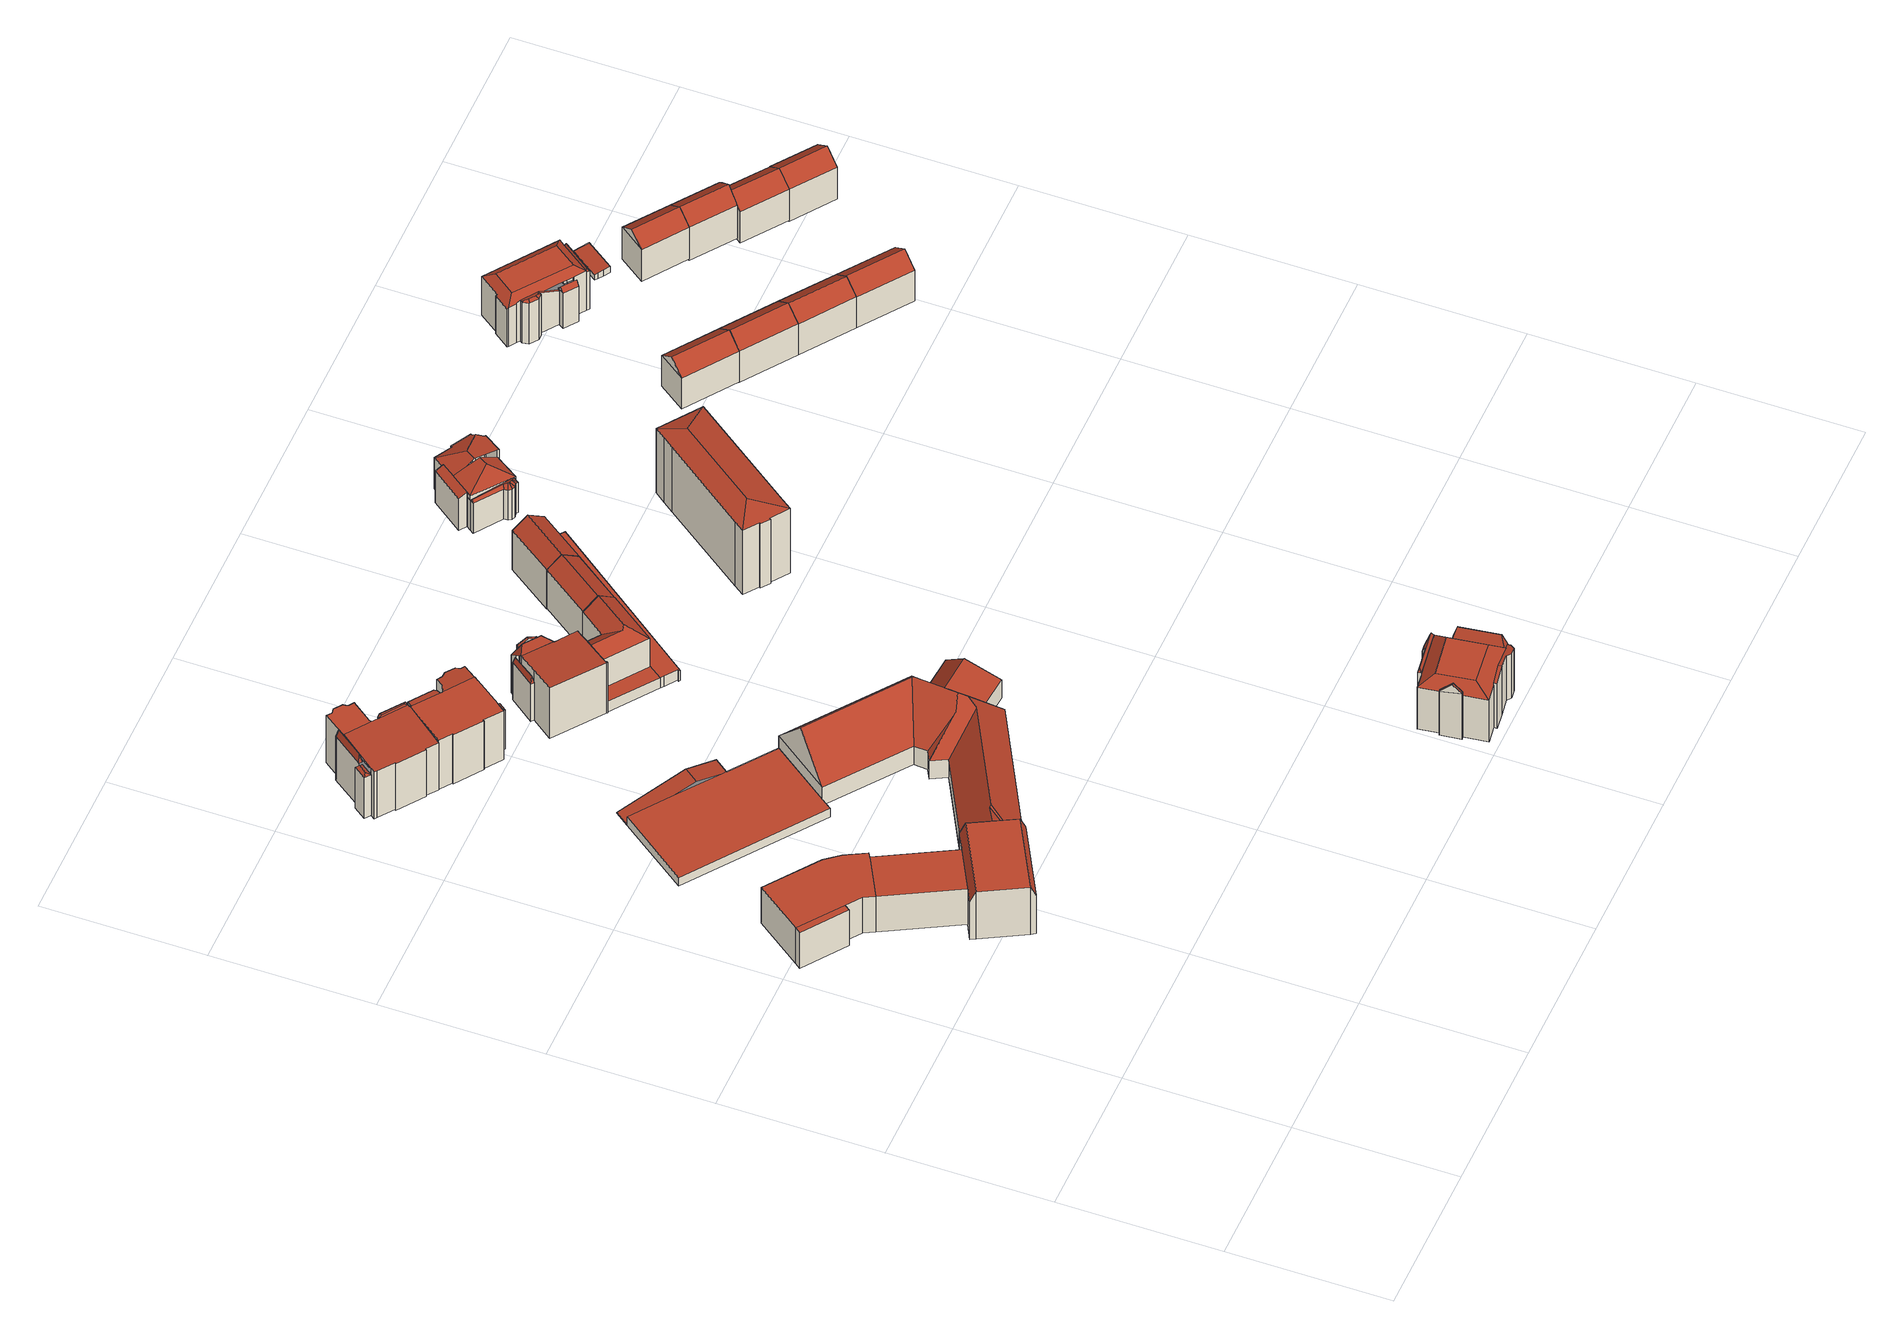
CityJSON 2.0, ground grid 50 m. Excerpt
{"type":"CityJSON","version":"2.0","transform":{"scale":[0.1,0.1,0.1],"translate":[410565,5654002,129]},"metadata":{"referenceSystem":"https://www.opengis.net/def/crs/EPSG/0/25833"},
"CityObjects":{
"building1":{"type":"Building","attributes":{"Gemeindeschluessel":14612000,"Geometrietyp2DReferenz":"3000","function":"31001_9998","roofType":"9999"},"children":["building1-1","building1-2","building1-3","building1-4"]},
"building1-1":{"type":"BuildingPart","attributes":{"Dachtyp_tdc":"tdcPolyFlatRoof","Dachneigung":0,"QualitaetDacherkennung":53,"Geometrietyp2DReferenz":"3000","measuredHeight":14.25,"roofType":"1000"},"parents":["building1"],"geometry":[{"type":"MultiSurface","lod":"2","boundaries":[[[0,1,2,3]],[[0,4,5,1]],[[4,6,7,5]],[[6,4,0,3]],[[2,1,5,7]]],"semantics":{"surfaces":[{"type":"WallSurface"},{"type":"RoofSurface"},{"type":"GroundSurface"}],"values":[0,0,0,1,2]}}]},
"building1-2":{"type":"BuildingPart","attributes":{"Dachtyp_tdc":"tdcCutGableRoof","Dachneigung":0.053,"QualitaetDacherkennung":59,"Geometrietyp2DReferenz":"3000","measuredHeight":18.75,"roofType":"9999"},"parents":["building1"],"geometry":[{"type":"MultiSurface","lod":"2","boundaries":[[[8,9,10,11]],[[9,12,13,10]],[[12,14,15,13]],[[14,16,17,15]],[[16,18,19,17]],[[18,20,21,19]],[[22,23,24,25,26]],[[23,27,28,24]],[[27,29,30,28]],[[29,31,32,30]],[[31,8,11,32]],[[12,9,8,31]],[[29,27,23,22,20,18,16,14]],[[31,29,14,12]],[[11,10,13,15,17,19,25,24,28,30,32]]],"semantics":{"surfaces":[{"type":"WallSurface"},{"type":"RoofSurface"},{"type":"GroundSurface"}],"values":[0,0,0,0,0,0,0,0,0,0,0,1,1,1,2]}}]},
"building1-3":{"type":"BuildingPart","attributes":{"Dachtyp_tdc":"tdcPolyFlatRoof","Dachneigung":0,"QualitaetDacherkennung":80,"Geometrietyp2DReferenz":"3000","measuredHeight":14.24,"roofType":"1000"},"parents":["building1"],"geometry":[{"type":"MultiSurface","lod":"2","boundaries":[[[33,34,35,36]],[[34,3,2,35]],[[6,37,38,7]],[[37,39,40,38]],[[39,41,42,40]],[[41,43,44,42]],[[43,45,46,44]],[[45,43,41,39,37,6,3,34,33]],[[36,35,2,7,38,40,42,44,46]]],"semantics":{"surfaces":[{"type":"WallSurface"},{"type":"RoofSurface"},{"type":"GroundSurface"}],"values":[0,0,0,0,0,0,0,1,2]}}]},
"building1-4":{"type":"BuildingPart","attributes":{"Dachtyp_tdc":"tdcPolyFlatRoof","Dachneigung":0,"QualitaetDacherkennung":78,"Geometrietyp2DReferenz":"3000","measuredHeight":14.26,"roofType":"1000"},"parents":["building1"],"geometry":[{"type":"MultiSurface","lod":"2","boundaries":[[[33,21,26,47,45]],[[46,24,25,19,36]],[[47,24,46,45]],[[47,26,25,24]],[[21,33,36,19]]],"semantics":{"surfaces":[{"type":"RoofSurface"},{"type":"GroundSurface"},{"type":"WallSurface"}],"values":[0,1,2,2,2]}}]},
"building2":{"type":"Building","attributes":{"Gemeindeschluessel":14612000,"Geometrietyp2DReferenz":"3000","function":"31001_9998","roofType":"9999"},"children":["building2-1","building2-2"]},
"building2-1":{"type":"BuildingPart","attributes":{"Dachtyp_tdc":"tdcPolyFlatRoof","Dachneigung":0,"QualitaetDacherkennung":10,"Geometrietyp2DReferenz":"3000","measuredHeight":3.31,"roofType":"1000"},"parents":["building2"],"geometry":[{"type":"MultiSurface","lod":"2","boundaries":[[[48,49,50,51]],[[49,52,53,54,50]],[[55,56,57,58,59]],[[56,60,61,57]],[[60,48,51,61]],[[60,56,55,62,63,52,49,48]],[[51,50,54,58,57,61]]],"semantics":{"surfaces":[{"type":"WallSurface"},{"type":"RoofSurface"},{"type":"GroundSurface"}],"values":[0,0,0,0,0,1,2]}}]},
"building2-2":{"type":"BuildingPart","attributes":{"Dachtyp_tdc":"tdcGableRoof","Dachneigung":12.09,"QualitaetDacherkennung":15,"Geometrietyp2DReferenz":"3000","measuredHeight":4.94,"roofType":"3100"},"parents":["building2"],"geometry":[{"type":"MultiSurface","lod":"2","boundaries":[[[53,64,65,54]],[[64,66,67,65]],[[66,59,58,67]],[[66,64,68]],[[64,53,63,69,68]],[[59,66,68,69,62]],[[54,65,67,58]]],"semantics":{"surfaces":[{"type":"WallSurface"},{"type":"RoofSurface"},{"type":"GroundSurface"}],"values":[0,0,0,0,1,1,2]}}]},
"building3":{"type":"Building","attributes":{"Gemeindeschluessel":14612000,"Geometrietyp2DReferenz":"3000","function":"31001_9998","roofType":"9999"},"children":["building3-1","building3-2","building3-3","building3-4","building3-5"]},
"building3-1":{"type":"BuildingPart","attributes":{"Dachtyp_tdc":"tdcFreeFormRoof","Dachneigung":10.4,"QualitaetDacherkennung":34,"Geometrietyp2DReferenz":"3000","measuredHeight":20.07,"roofType":"5000"},"parents":["building3"],"geometry":[{"type":"MultiSurface","lod":"2","boundaries":[[[70,71,72,73]],[[71,74,75,72]],[[74,76,77,75]],[[76,78,79,77]],[[80,78,76]],[[81,80,76,74]],[[82,81,74,71]],[[82,71,70]],[[80,81,82,70,78]],[[73,72,75,77,79]]],"semantics":{"surfaces":[{"type":"WallSurface"},{"type":"RoofSurface"},{"type":"GroundSurface"}],"values":[0,0,0,0,1,1,1,1,1,2]}}]},
"building3-2":{"type":"BuildingPart","attributes":{"Dachtyp_tdc":"tdcPolyFlatRoof","Dachneigung":4.91,"QualitaetDacherkennung":48,"Geometrietyp2DReferenz":"3000","measuredHeight":20.07,"roofType":"2100"},"parents":["building3"],"geometry":[{"type":"MultiSurface","lod":"2","boundaries":[[[83,84,85,79,78]],[[84,86,87,85]],[[86,88,89,87]],[[88,90,91,89]],[[90,92,93,91]],[[92,94,95,93]],[[94,96,97,95]],[[96,98,99,97]],[[98,100,101,99]],[[100,102,103,101]],[[102,104,103]],[[102,100,98,96,94,92,90,88,86,84,83,105,106,107,108]],[[109,110,111,73,79,85,87,89,91,93,95,97,99,101,103]],[[106,105,70,73,111,112]]],"semantics":{"surfaces":[{"type":"WallSurface"},{"type":"RoofSurface"},{"type":"GroundSurface"}],"values":[0,0,0,0,0,0,0,0,0,0,0,1,2,0]}}]},
"building3-3":{"type":"BuildingPart","attributes":{"Dachtyp_tdc":"tdcFreeFormRoof","Dachneigung":33.67,"QualitaetDacherkennung":7,"Geometrietyp2DReferenz":"3000","measuredHeight":16.99,"roofType":"5000"},"parents":["building3"],"geometry":[{"type":"MultiSurface","lod":"2","boundaries":[[[104,113,114,103]],[[113,115,116,114]],[[115,117,118,116]],[[119,120,117,115]],[[121,119,115,113]],[[121,113,104]],[[119,121,104,120]],[[114,116,118,109,103]]],"semantics":{"surfaces":[{"type":"WallSurface"},{"type":"RoofSurface"},{"type":"GroundSurface"}],"values":[0,0,0,1,1,1,1,2]}}]},
"building3-4":{"type":"BuildingPart","attributes":{"Dachtyp_tdc":"tdcFreeFormRoof","Dachneigung":79.48,"QualitaetDacherkennung":24,"Geometrietyp2DReferenz":"3000","measuredHeight":20.27,"roofType":"5000"},"parents":["building3"],"geometry":[{"type":"MultiSurface","lod":"2","boundaries":[[[122,123,124,125]],[[126,122,125,118,117]],[[127,128,129,130,123]],[[127,123,122]],[[128,127,122,126]],[[128,126,129]],[[125,124,110,109,118]]],"semantics":{"surfaces":[{"type":"WallSurface"},{"type":"RoofSurface"},{"type":"GroundSurface"}],"values":[0,0,1,1,1,1,2]}}]},
"building3-5":{"type":"BuildingPart","attributes":{"Dachtyp_tdc":"tdcPolyFlatRoof","Dachneigung":0,"QualitaetDacherkennung":41,"Geometrietyp2DReferenz":"3000","measuredHeight":18.95,"roofType":"1000"},"parents":["building3"],"geometry":[{"type":"MultiSurface","lod":"2","boundaries":[[[131,124,123]],[[131,132,133,124]],[[132,134,135,133]],[[134,136,137,135]],[[136,138,139,137]],[[138,140,141,139]],[[140,142,143,141]],[[142,144,145,143]],[[144,112,111,145]],[[112,144,142,140,138,136,134,132,131,146]],[[110,124,133,135,137,139,141,143,145,111]]],"semantics":{"surfaces":[{"type":"WallSurface"},{"type":"RoofSurface"},{"type":"GroundSurface"}],"values":[0,0,0,0,0,0,0,0,0,1,2]}}]},
"building4":{"type":"Building","attributes":{"Gemeindeschluessel":14612000,"Geometrietyp2DReferenz":"3000","function":"31001_9998","roofType":"9999"},"children":["building4-1","building4-2","building4-3","building4-4"]},
"building4-1":{"type":"BuildingPart","attributes":{"Dachtyp_tdc":"tdcPolyFlatRoof","Dachneigung":5.58,"QualitaetDacherkennung":45,"Geometrietyp2DReferenz":"3000","measuredHeight":19.59,"roofType":"2100"},"parents":["building4"],"geometry":[{"type":"MultiSurface","lod":"2","boundaries":[[[147,148,149,150]],[[148,151,152,149]],[[151,153,154,152]],[[153,155,156,154]],[[157,147,150,158]],[[157,155,153,151,148,147]],[[150,149,152,154,156,158]]],"semantics":{"surfaces":[{"type":"WallSurface"},{"type":"RoofSurface"},{"type":"GroundSurface"}],"values":[0,0,0,0,0,1,2]}}]},
"building4-2":{"type":"BuildingPart","attributes":{"Dachtyp_tdc":"tdcPolyFlatRoof","Dachneigung":0,"QualitaetDacherkennung":47,"Geometrietyp2DReferenz":"3000","measuredHeight":19.62,"roofType":"1000"},"parents":["building4"],"geometry":[{"type":"MultiSurface","lod":"2","boundaries":[[[155,159,160,161,156]],[[162,163,164,165,166]],[[163,167,164]],[[168,169,170]],[[168,171,172,169]],[[171,173,174,172]],[[173,175,176,174]],[[175,177,178,176]],[[177,179,180,178]],[[179,181,182,180]],[[181,183,184,182]],[[183,185,186,184]],[[185,157,158,186]],[[157,185,183,181,179,177,175,173,171,168,163,162,159,155]],[[156,161,165,164,169,172,174,176,178,180,182,184,186,158]]],"semantics":{"surfaces":[{"type":"WallSurface"},{"type":"RoofSurface"},{"type":"GroundSurface"}],"values":[0,0,0,0,0,0,0,0,0,0,0,0,0,1,2]}}]},
"building4-3":{"type":"BuildingPart","attributes":{"Dachtyp_tdc":"tdcFreeFormRoof","Dachneigung":27.44,"QualitaetDacherkennung":0,"Geometrietyp2DReferenz":"3000","measuredHeight":16.42,"roofType":"5000"},"parents":["building4"],"geometry":[{"type":"MultiSurface","lod":"2","boundaries":[[[187,188,189,190]],[[187,190,167]],[[191,192,188,187,167,170]],[[191,170,193]],[[192,191,193,194]],[[188,192,194,189]],[[194,193,195,196]],[[193,170,169,195]],[[167,190,197,164]],[[190,189,198,197]],[[189,194,196,198]],[[196,195,169,164,197,198]],[[164,169,170,167]]],"semantics":{"surfaces":[{"type":"RoofSurface"},{"type":"WallSurface"},{"type":"GroundSurface"},{"type":"ClosureSurface","isClosure":"1","QuelleClosure":"LoD1Solid"}],"values":[0,0,0,0,0,0,1,1,1,1,1,2,3]}}]},
"building4-4":{"type":"BuildingPart","attributes":{"Dachtyp_tdc":"tdcPolyFlatRoof","Dachneigung":3.03,"QualitaetDacherkennung":34,"Geometrietyp2DReferenz":"3000","measuredHeight":19.55,"roofType":"2100"},"parents":["building4"],"geometry":[{"type":"MultiSurface","lod":"2","boundaries":[[[160,199,200,161]],[[199,201,202,200]],[[201,203,204,202]],[[203,205,206,204]],[[205,207,208,206]],[[207,209,210,208]],[[209,211,212,210]],[[211,166,165,212]],[[166,211,209,207,205,203,201,199,160]],[[161,200,202,204,206,208,210,212,165]]],"semantics":{"surfaces":[{"type":"WallSurface"},{"type":"RoofSurface"},{"type":"GroundSurface"}],"values":[0,0,0,0,0,0,0,0,1,2]}}]},
"building5":{"type":"Building","attributes":{"Dachtyp_tdc":"tdcFreeFormRoof","Gemeindeschluessel":14612000,"Dachneigung":50.33,"QualitaetDacherkennung":4,"Geometrietyp2DReferenz":"3000","measuredHeight":21.38,"function":"31001_9998","roofType":"5000"},"geometry":[{"type":"Solid","lod":"2","boundaries":[[[[213,214,215,216]],[[214,217,218,215]],[[217,219,220,218]],[[219,221,222,220]],[[221,223,224,222]],[[223,225,226,224]],[[225,227,228,226]],[[227,229,230,228]],[[229,231,232,230]],[[231,233,234,232]],[[233,235,236,234]],[[235,237,238,236]],[[237,239,240,238]],[[239,241,242,240]],[[243,244,235,233]],[[243,233,231]],[[241,245,246,242]],[[245,213,216,246]],[[247,248,245,241]],[[249,247,241,239]],[[250,251,249,239,237]],[[244,252,253,250,237,235]],[[254,252,244,243,231,229]],[[255,254,229,227]],[[256,257,255,227,225]],[[256,225,223]],[[257,256,223,221]],[[258,253,252,254,255,257,221,219]],[[258,219,217]],[[251,250,253,258,217,214]],[[248,247,249,251,214,213]],[[248,213,245]],[[216,215,218,220,222,224,226,228,230,232,234,236,238,240,242,246]]]],"semantics":{"surfaces":[{"type":"WallSurface"},{"type":"RoofSurface"},{"type":"GroundSurface"}],"values":[[0,0,0,0,0,0,0,0,0,0,0,0,0,0,1,1,0,0,1,1,1,1,1,1,1,0,1,1,1,1,1,0,2]]}}]},
"building6":{"type":"Building","attributes":{"Gemeindeschluessel":14612000,"Geometrietyp2DReferenz":"3000","function":"31001_9998","roofType":"9999"},"children":["building6-1","building6-2","building6-3","building6-4","building6-5"]},
"building6-1":{"type":"BuildingPart","attributes":{"Dachtyp_tdc":"tdcHipRoof","Dachneigung":66.87,"QualitaetDacherkennung":38,"Geometrietyp2DReferenz":"3000","measuredHeight":20.2,"roofType":"3200"},"parents":["building6"],"geometry":[{"type":"MultiSurface","lod":"2","boundaries":[[[259,260,261,262]],[[260,263,264,265,261]],[[266,267,268,269,270,271]],[[272,273,274,275,276]],[[273,277,278,274]],[[277,279,278]],[[263,260,280]],[[273,272,267,266,281]],[[260,259,279,277,273,281,280]],[[266,263,280,281]],[[262,261,265,270,269,275,274,278]]],"semantics":{"surfaces":[{"type":"WallSurface"},{"type":"RoofSurface"},{"type":"GroundSurface"}],"values":[0,0,0,0,0,0,1,1,1,1,2]}}]},
"building6-2":{"type":"BuildingPart","attributes":{"Dachtyp_tdc":"tdcPolyFlatRoof","Dachneigung":2.73,"QualitaetDacherkennung":49,"Geometrietyp2DReferenz":"3000","measuredHeight":20.3,"roofType":"2100"},"parents":["building6"],"geometry":[{"type":"MultiSurface","lod":"2","boundaries":[[[282,283,284,285]],[[283,286,287,284]],[[286,288,289,287]],[[288,290,291,289]],[[290,271,270,291]],[[264,292,293,294,265]],[[295,296,297,298,299]],[[296,300,301,297]],[[300,302,303,301]],[[302,304,305,303]],[[302,300,296,295,292,264,271,290,288,286,283,282,304]],[[305,285,284,287,289,291,270,265,294,298,297,301,303]],[[304,282,285,305]]],"semantics":{"surfaces":[{"type":"WallSurface"},{"type":"RoofSurface"},{"type":"GroundSurface"}],"values":[0,0,0,0,0,0,0,0,0,0,1,2,0]}}]},
"building6-3":{"type":"BuildingPart","attributes":{"Dachtyp_tdc":"tdcFreeFormRoof","Dachneigung":77.14,"QualitaetDacherkennung":17,"Geometrietyp2DReferenz":"3000","measuredHeight":17.33,"roofType":"5000"},"parents":["building6"],"geometry":[{"type":"MultiSurface","lod":"2","boundaries":[[[306,307,308,291]],[[307,309,310,308]],[[309,276,275,310]],[[311,276,309]],[[312,311,309,307]],[[312,307,306]],[[311,312,306,313,268,276]],[[291,308,310,275,269,270]]],"semantics":{"surfaces":[{"type":"WallSurface"},{"type":"RoofSurface"},{"type":"GroundSurface"}],"values":[0,0,0,1,1,1,1,2]}}]},
"building6-4":{"type":"BuildingPart","attributes":{"Dachtyp_tdc":"tdcGableRoof","Dachneigung":25.33,"QualitaetDacherkennung":27,"Geometrietyp2DReferenz":"3000","measuredHeight":18.32,"roofType":"3100"},"parents":["building6"],"geometry":[{"type":"MultiSurface","lod":"2","boundaries":[[[314,315,316,317]],[[315,318,262,316]],[[318,259,262]],[[315,319,320,318]],[[318,320,321]],[[314,319,315]],[[317,316,262,278]],[[321,314,317,278,279]],[[321,320,319,314]]],"semantics":{"surfaces":[{"type":"WallSurface"},{"type":"RoofSurface"},{"type":"GroundSurface"}],"values":[0,0,0,1,0,0,2,0,1]}}]},
"building6-5":{"type":"BuildingPart","attributes":{"Dachtyp_tdc":"tdcFreeFormRoof","Dachneigung":66.9,"QualitaetDacherkennung":16,"Geometrietyp2DReferenz":"3000","measuredHeight":18.24,"roofType":"5000"},"parents":["building6"],"geometry":[{"type":"MultiSurface","lod":"2","boundaries":[[[293,322,323,294]],[[322,324,325,323]],[[324,299,298,325]],[[326,299,324]],[[327,326,324,322]],[[327,322,293]],[[326,327,293,299]],[[294,323,325,298]]],"semantics":{"surfaces":[{"type":"WallSurface"},{"type":"RoofSurface"},{"type":"GroundSurface"}],"values":[0,0,0,0,1,0,1,2]}}]},
"building7":{"type":"Building","attributes":{"Dachtyp_tdc":"tdcFreeFormRoof","Gemeindeschluessel":14612000,"Dachneigung":35.72,"QualitaetDacherkennung":14,"Geometrietyp2DReferenz":"3000","measuredHeight":18.86,"function":"31001_9998","roofType":"5000"},"geometry":[{"type":"Solid","lod":"2","boundaries":[[[[328,329,330,331]],[[329,332,333,330]],[[332,334,335,333]],[[334,336,337,335]],[[336,338,339,337]],[[338,328,331,339]],[[340,341,338,336]],[[340,336,334]],[[342,341,340,334,332]],[[343,342,332,329]],[[343,329,328]],[[341,342,343,328,338]],[[331,330,333,335,337,339]]]],"semantics":{"surfaces":[{"type":"WallSurface"},{"type":"RoofSurface"},{"type":"GroundSurface"}],"values":[[0,0,0,0,0,0,1,0,1,1,0,1,2]]}}]},
"building8":{"type":"Building","attributes":{"Gemeindeschluessel":14612000,"Geometrietyp2DReferenz":"3000","function":"31001_9998","roofType":"9999"},"children":["building8-1","building8-2","building8-3","building8-4","building8-5"]},
"building8-1":{"type":"BuildingPart","attributes":{"Dachtyp_tdc":"tdcFreeFormRoof","Dachneigung":68.85,"QualitaetDacherkennung":24,"Geometrietyp2DReferenz":"3000","measuredHeight":19.2,"roofType":"5000"},"parents":["building8"],"geometry":[{"type":"MultiSurface","lod":"2","boundaries":[[[344,345,346,347]],[[345,348,349,350,351,346]],[[352,353,354,355,356,357]],[[353,358,359,354]],[[358,360,361,359]],[[360,344,347,361]],[[353,352,362]],[[352,348,363,362]],[[348,345,363]],[[345,344,360,358,353,362,363]],[[347,346,351,355,354,359,361]]],"semantics":{"surfaces":[{"type":"WallSurface"},{"type":"RoofSurface"},{"type":"GroundSurface"}],"values":[0,0,0,0,0,0,1,1,1,1,2]}}]},
"building8-2":{"type":"BuildingPart","attributes":{"Dachtyp_tdc":"tdcCutTentRoof","Dachneigung":0.281,"QualitaetDacherkennung":39,"Geometrietyp2DReferenz":"3000","measuredHeight":20.57,"roofType":"9999"},"parents":["building8"],"geometry":[{"type":"MultiSurface","lod":"2","boundaries":[[[364,365,366,367]],[[365,368,369,366]],[[370,371,372,373]],[[371,356,355,372]],[[350,374,375,351]],[[374,376,377,378,375]],[[379,380,381,382,383]],[[365,384,385,386,379,383,387]],[[371,370,368,365,387,388]],[[381,349,357,371,388,382]],[[388,387,383,382]],[[364,384,365]],[[374,381,380,376]],[[350,349,381,374]],[[376,380,379,389,390]],[[371,357,356]],[[378,391,392,367,366,369,373,372,355,351,375]]],"semantics":{"surfaces":[{"type":"WallSurface"},{"type":"RoofSurface"},{"type":"GroundSurface"}],"values":[0,0,0,0,0,0,1,1,1,1,1,0,0,0,0,0,2]}}]},
"building8-3":{"type":"BuildingPart","attributes":{"Dachtyp_tdc":"tdcFreeFormRoof","Dachneigung":74.38,"QualitaetDacherkennung":13,"Geometrietyp2DReferenz":"3000","measuredHeight":20.34,"roofType":"5000"},"parents":["building8"],"geometry":[{"type":"MultiSurface","lod":"2","boundaries":[[[393,394,395,396]],[[394,397,398,395]],[[377,399,400,378]],[[399,393,396,400]],[[401,397,394,402]],[[394,393,399,403,402]],[[399,377,403]],[[377,401,402,403]],[[396,395,398,391,378,400]]],"semantics":{"surfaces":[{"type":"WallSurface"},{"type":"RoofSurface"},{"type":"GroundSurface"}],"values":[0,0,0,0,1,1,1,1,2]}}]},
"building8-4":{"type":"BuildingPart","attributes":{"Dachtyp_tdc":"tdcGableRoof","Dachneigung":44.03,"QualitaetDacherkennung":70,"Geometrietyp2DReferenz":"3000","measuredHeight":21.13,"roofType":"3100"},"parents":["building8"],"geometry":[{"type":"MultiSurface","lod":"2","boundaries":[[[404,405,406,369,368]],[[405,407,408,406]],[[407,409,370,373,408]],[[407,405,410]],[[404,409,411]],[[405,404,411,410]],[[409,407,410,411]],[[369,406,408,373]]],"semantics":{"surfaces":[{"type":"WallSurface"},{"type":"RoofSurface"},{"type":"GroundSurface"}],"values":[0,0,0,0,0,1,1,2]}}]},
"building8-5":{"type":"BuildingPart","attributes":{"Dachtyp_tdc":"tdcGableRoof","Dachneigung":14.8,"QualitaetDacherkennung":22,"Geometrietyp2DReferenz":"3000","measuredHeight":19.37,"roofType":"3100"},"parents":["building8"],"geometry":[{"type":"MultiSurface","lod":"2","boundaries":[[[412,413,414,398,397]],[[413,415,416,414]],[[415,417,418,416]],[[417,419,420,418]],[[419,421,422,420]],[[421,423,424,422]],[[423,425,384,364,367,424]],[[421,419,417,415,413,412,389,386,426]],[[426,425,423,421]],[[392,391,398,414,416,418,420,422,424,367]]],"semantics":{"surfaces":[{"type":"WallSurface"},{"type":"RoofSurface"},{"type":"GroundSurface"}],"values":[0,0,0,0,0,0,0,1,1,2]}}]},
"building9":{"type":"Building","attributes":{"Gemeindeschluessel":14612000,"Geometrietyp2DReferenz":"3000","function":"31001_9998","roofType":"9999"},"children":["building9-1","building9-2","building9-3"]},
"building9-1":{"type":"BuildingPart","attributes":{"Dachtyp_tdc":"tdcPolyFlatRoof","Dachneigung":0,"QualitaetDacherkennung":47,"Geometrietyp2DReferenz":"3000","measuredHeight":4.16,"roofType":"1000"},"parents":["building9"],"geometry":[{"type":"MultiSurface","lod":"2","boundaries":[[[427,428,429,430,431]],[[432,433,434,435,436]],[[433,437,438,434]],[[437,427,431,438]],[[437,433,432,428,427]],[[431,430,435,434,438]]],"semantics":{"surfaces":[{"type":"WallSurface"},{"type":"RoofSurface"},{"type":"GroundSurface"}],"values":[0,0,0,0,1,2]}}]},
"building9-2":{"type":"BuildingPart","attributes":{"Dachtyp_tdc":"tdcPolyFlatRoof","Dachneigung":0,"QualitaetDacherkennung":71,"Geometrietyp2DReferenz":"3000","measuredHeight":4.1,"roofType":"1000"},"parents":["building9"],"geometry":[{"type":"MultiSurface","lod":"2","boundaries":[[[429,439,440,430]],[[439,441,442,440]],[[441,443,444,442]],[[445,446,447,448]],[[446,449,450,447]],[[449,451,452,450]],[[451,453,454,452]],[[453,455,456,454]],[[455,457,458,456]],[[457,436,435,458]],[[436,457,455,453,451,449,446,445,443,441,439,429]],[[430,440,442,444,448,447,450,452,454,456,458,435]]],"semantics":{"surfaces":[{"type":"WallSurface"},{"type":"RoofSurface"},{"type":"GroundSurface"}],"values":[0,0,0,0,0,0,0,0,0,0,1,2]}}]},
"building9-3":{"type":"BuildingPart","attributes":{"Dachtyp_tdc":"tdcGableRoof","Dachneigung":34.91,"QualitaetDacherkennung":72,"Geometrietyp2DReferenz":"3000","measuredHeight":19.07,"roofType":"3100"},"parents":["building9"],"geometry":[{"type":"MultiSurface","lod":"2","boundaries":[[[459,460,461,462]],[[460,463,445,448,461]],[[464,459,462,444,443]],[[463,460,465]],[[459,464,466]],[[460,459,466,465]],[[464,463,465,466]],[[462,461,448,444]]],"semantics":{"surfaces":[{"type":"WallSurface"},{"type":"RoofSurface"},{"type":"GroundSurface"}],"values":[0,0,0,0,0,1,1,2]}}]},
"building10":{"type":"Building","attributes":{"Dachtyp_tdc":"tdcGableRoof","Gemeindeschluessel":14612000,"Dachneigung":34.78,"QualitaetDacherkennung":77,"Geometrietyp2DReferenz":"3000","measuredHeight":18.86,"function":"31001_9998","roofType":"3100"},"geometry":[{"type":"Solid","lod":"2","boundaries":[[[[467,468,469,335]],[[468,470,471,469]],[[470,472,337,471]],[[472,467,335,337]],[[470,468,473]],[[467,472,474]],[[468,467,474,473]],[[472,470,473,474]],[[335,469,471,337]]]],"semantics":{"surfaces":[{"type":"WallSurface"},{"type":"RoofSurface"},{"type":"GroundSurface"}],"values":[[0,0,0,0,0,0,1,1,2]]}}]},
"building11":{"type":"Building","attributes":{"Dachtyp_tdc":"tdcHipRoof","Gemeindeschluessel":14612000,"Dachneigung":11.53,"QualitaetDacherkennung":27,"Geometrietyp2DReferenz":"3000","measuredHeight":27.87,"function":"31001_9998","roofType":"3200"},"geometry":[{"type":"Solid","lod":"2","boundaries":[[[[475,476,477,478]],[[476,479,480,477]],[[479,481,482,480]],[[481,483,484,482]],[[483,485,486,484]],[[485,487,488,486]],[[487,489,490,488]],[[489,491,492,490]],[[491,493,494,492]],[[493,495,496,494]],[[495,497,498,496]],[[497,475,478,498]],[[493,491,499]],[[483,481,479,476,475,497,500]],[[491,489,487,485,483,500,499]],[[497,495,493,499,500]],[[478,477,480,482,484,486,488,490,492,494,496,498]]]],"semantics":{"surfaces":[{"type":"WallSurface"},{"type":"RoofSurface"},{"type":"GroundSurface"}],"values":[[0,0,0,0,0,0,0,0,0,0,0,0,1,1,1,1,2]]}}]},
"building12":{"type":"Building","attributes":{"Gemeindeschluessel":14612000,"Geometrietyp2DReferenz":"3000","function":"31001_9998","roofType":"9999"},"children":["building12-1","building12-2","building12-3","building12-4"]},
"building12-1":{"type":"BuildingPart","attributes":{"Dachtyp_tdc":"tdcPolyFlatRoof","Dachneigung":25.06,"QualitaetDacherkennung":39,"Geometrietyp2DReferenz":"3000","measuredHeight":13.82,"roofType":"2100"},"parents":["building12"],"geometry":[{"type":"MultiSurface","lod":"2","boundaries":[[[501,502,503,504,505]],[[501,506,507,502]],[[506,508,509,507]],[[508,510,509]],[[511,508,506,501,505,512]],[[503,502,507,509,513]]],"semantics":{"surfaces":[{"type":"WallSurface"},{"type":"RoofSurface"},{"type":"GroundSurface"}],"values":[0,0,0,0,1,2]}}]},
"building12-2":{"type":"BuildingPart","attributes":{"Dachtyp_tdc":"tdcHipAndGableRoof","Dachneigung":10.24,"QualitaetDacherkennung":35,"Geometrietyp2DReferenz":"3000","measuredHeight":15.47,"roofType":"5000"},"parents":["building12"],"geometry":[{"type":"MultiSurface","lod":"2","boundaries":[[[514,515,516,517]],[[518,515,519,520,521]],[[522,523,519,515]],[[505,524,520,519,523,525,526,511,512]],[[527,524,505,504]],[[528,521,520,524,527]],[[514,522,515]],[[518,521,528]],[[516,529,530,531,503,513,532,517]],[[515,518,533,529,516]],[[528,527,531,530,534]],[[527,504,503,531]]],"semantics":{"surfaces":[{"type":"WallSurface"},{"type":"RoofSurface"},{"type":"GroundSurface"}],"values":[0,1,1,1,0,0,0,0,2,0,0,0]}}]},
"building12-3":{"type":"BuildingPart","attributes":{"Dachtyp_tdc":"tdcFreeFormRoof","Dachneigung":35.14,"QualitaetDacherkennung":16,"Geometrietyp2DReferenz":"3000","measuredHeight":13.13,"roofType":"5000"},"parents":["building12"],"geometry":[{"type":"MultiSurface","lod":"2","boundaries":[[[535,534,530,536]],[[533,537,538,529]],[[537,539,540,538]],[[539,541,542,540]],[[541,543,544,542]],[[543,545,546,544]],[[545,547,548,546]],[[547,535,536,548]],[[549,550,545,543]],[[551,549,543,541]],[[552,551,541,539]],[[553,552,539,537]],[[553,537,533]],[[533,534,554,555,550,549,551,552,553]],[[534,535,554]],[[555,554,535,547]],[[550,555,547,545]],[[536,530,529,538,540,542,544,546,548]]],"semantics":{"surfaces":[{"type":"WallSurface"},{"type":"RoofSurface"},{"type":"GroundSurface"}],"values":[0,0,0,0,0,0,0,0,1,1,1,1,1,1,1,1,1,2]}}]},
"building12-4":{"type":"BuildingPart","attributes":{"Dachtyp_tdc":"tdcFreeFormRoof","Dachneigung":10.37,"QualitaetDacherkennung":27,"Geometrietyp2DReferenz":"3000","measuredHeight":16.29,"roofType":"5000"},"parents":["building12"],"geometry":[{"type":"MultiSurface","lod":"2","boundaries":[[[556,557,522,514,517,558]],[[510,559,560,509]],[[559,561,562,560]],[[561,563,564,562]],[[563,565,566,564]],[[565,567,568,566]],[[569,570,571,572]],[[570,573,574,571]],[[573,556,558,574]],[[569,575,567,565,563,561,559,576]],[[559,510,577,526,578,576]],[[578,557,556,573,570,569,576]],[[558,517,532,513,509,560,562,564,566,568,579,572,571,574]],[[567,575,579,568]],[[575,569,572,579]]],"semantics":{"surfaces":[{"type":"WallSurface"},{"type":"RoofSurface"},{"type":"GroundSurface"}],"values":[0,0,0,0,0,0,0,0,0,1,1,1,2,0,0]}}]},
"building13":{"type":"Building","attributes":{"Dachtyp_tdc":"tdcGableRoof","Gemeindeschluessel":14612000,"Dachneigung":37.91,"QualitaetDacherkennung":76,"Geometrietyp2DReferenz":"3000","measuredHeight":16.29,"function":"31001_9998","roofType":"3100"},"geometry":[{"type":"Solid","lod":"2","boundaries":[[[[580,581,582,583]],[[581,584,585,582]],[[584,586,587,585]],[[586,580,583,587]],[[584,581,588]],[[580,586,589]],[[581,580,589,588]],[[586,584,588,589]],[[583,582,585,587]]]],"semantics":{"surfaces":[{"type":"WallSurface"},{"type":"RoofSurface"},{"type":"GroundSurface"}],"values":[[0,0,0,0,0,0,1,1,2]]}}]},
"building14":{"type":"Building","attributes":{"Dachtyp_tdc":"tdcGableRoof","Gemeindeschluessel":14612000,"Dachneigung":37.69,"QualitaetDacherkennung":79,"Geometrietyp2DReferenz":"3000","measuredHeight":16.32,"function":"31001_9998","roofType":"3100"},"geometry":[{"type":"Solid","lod":"2","boundaries":[[[[586,590,591,592]],[[590,593,594,591]],[[593,595,596,594]],[[595,586,592,596]],[[593,590,597]],[[586,595,598]],[[590,586,598,597]],[[595,593,597,598]],[[592,591,594,596]]]],"semantics":{"surfaces":[{"type":"WallSurface"},{"type":"RoofSurface"},{"type":"GroundSurface"}],"values":[[0,0,0,0,0,0,1,1,2]]}}]},
"building15":{"type":"Building","attributes":{"Gemeindeschluessel":14612000,"Geometrietyp2DReferenz":"3000","function":"31001_9998","roofType":"9999"},"children":["building15-1","building15-2","building15-3","building15-4","building15-5"]},
"building15-1":{"type":"BuildingPart","attributes":{"Dachtyp_tdc":"tdcPolyFlatRoof","Dachneigung":0,"QualitaetDacherkennung":36,"Geometrietyp2DReferenz":"3000","measuredHeight":10.95,"roofType":"1000"},"parents":["building15"],"geometry":[{"type":"MultiSurface","lod":"2","boundaries":[[[599,600,601,602]],[[600,603,604,601]],[[603,605,606,604]],[[605,603,600,599]],[[602,601,604,606]]],"semantics":{"surfaces":[{"type":"WallSurface"},{"type":"RoofSurface"},{"type":"GroundSurface"}],"values":[0,0,0,1,2]}}]},
"building15-2":{"type":"BuildingPart","attributes":{"Dachtyp_tdc":"tdcFreeFormRoof","Dachneigung":51.8,"QualitaetDacherkennung":8,"Geometrietyp2DReferenz":"3000","measuredHeight":15.64,"roofType":"5000"},"parents":["building15"],"geometry":[{"type":"MultiSurface","lod":"2","boundaries":[[[607,608,609,610]],[[608,611,612,613,609]],[[614,607,610,615]],[[616,608,607,617]],[[617,614,618,619,616]],[[611,619,618]],[[608,616,619,611]],[[614,617,607]],[[610,609,613,620,615]]],"semantics":{"surfaces":[{"type":"WallSurface"},{"type":"RoofSurface"},{"type":"GroundSurface"}],"values":[0,0,0,1,1,0,0,0,2]}}]},
"building15-3":{"type":"BuildingPart","attributes":{"Dachtyp_tdc":"tdcFreeFormRoof","Dachneigung":23.9,"QualitaetDacherkennung":4,"Geometrietyp2DReferenz":"3000","measuredHeight":16.82,"roofType":"5000"},"parents":["building15"],"geometry":[{"type":"MultiSurface","lod":"2","boundaries":[[[621,622,623,624]],[[622,625,626,623]],[[625,627,628,626]],[[627,629,630,628]],[[629,631,632,630]],[[631,633,634,635,632]],[[612,621,624,613]],[[636,631,637,638,639,640]],[[631,633,631,629,637]],[[629,627,638,637]],[[627,625,639,638]],[[625,622,640,639]],[[622,621,612,641,642,636,640]],[[624,623,626,628,630,632,635,632,643,620,613]]],"semantics":{"surfaces":[{"type":"WallSurface"},{"type":"RoofSurface"},{"type":"GroundSurface"}],"values":[0,0,0,0,0,0,0,1,1,1,1,1,1,2]}}]},
"building15-4":{"type":"BuildingPart","attributes":{"Dachtyp_tdc":"tdcCutTentRoof","Dachneigung":0.006,"QualitaetDacherkennung":68,"Geometrietyp2DReferenz":"3000","measuredHeight":17.5,"roofType":"9999"},"parents":["building15"],"geometry":[{"type":"MultiSurface","lod":"2","boundaries":[[[644,645,615,646]],[[645,614,615]],[[634,647,648,635]],[[647,649,650,648]],[[649,651,652,650]],[[651,653,654,652]],[[653,655,656,654]],[[655,657,658,656]],[[657,659,660,661,658]],[[644,659,657,662,663]],[[647,634,664,665,642,666,645,644,663,667]],[[655,653,651,649,647,667,668]],[[657,655,668,662]],[[668,667,663,662]],[[661,646,615,620,643,632,635,648,650,652,654,656,658]],[[644,646,669]]],"semantics":{"surfaces":[{"type":"WallSurface"},{"type":"RoofSurface"},{"type":"GroundSurface"}],"values":[0,0,0,0,0,0,0,0,0,1,1,1,1,1,2,0]}}]},
"building15-5":{"type":"BuildingPart","attributes":{"Dachtyp_tdc":"tdcFreeFormRoof","Dachneigung":64.38,"QualitaetDacherkennung":20,"Geometrietyp2DReferenz":"3000","measuredHeight":16.44,"roofType":"5000"},"parents":["building15"],"geometry":[{"type":"MultiSurface","lod":"2","boundaries":[[[670,671,672,606,605]],[[671,669,646,672]],[[660,673,599,602,661]],[[669,671,674]],[[675,674,671,670,673]],[[675,673,660]],[[660,669,674,675]],[[602,606,672,646,661]]],"semantics":{"surfaces":[{"type":"WallSurface"},{"type":"RoofSurface"},{"type":"GroundSurface"}],"values":[0,0,0,1,1,1,1,2]}}]},
"building16":{"type":"Building","attributes":{"Dachtyp_tdc":"tdcGableRoof","Gemeindeschluessel":14612000,"Dachneigung":37.66,"QualitaetDacherkennung":78,"Geometrietyp2DReferenz":"3000","measuredHeight":16.31,"function":"31001_9998","roofType":"3100"},"geometry":[{"type":"Solid","lod":"2","boundaries":[[[[590,676,677,591]],[[676,678,679,677]],[[678,680,594,679]],[[680,590,591,594]],[[678,676,681]],[[590,680,682]],[[676,590,682,681]],[[680,678,681,682]],[[591,677,679,594]]]],"semantics":{"surfaces":[{"type":"WallSurface"},{"type":"RoofSurface"},{"type":"GroundSurface"}],"values":[[0,0,0,0,0,0,1,1,2]]}}]},
"building17":{"type":"Building","attributes":{"Dachtyp_tdc":"tdcGableRoof","Gemeindeschluessel":14612000,"Dachneigung":37.71,"QualitaetDacherkennung":76,"Geometrietyp2DReferenz":"3000","measuredHeight":16.33,"function":"31001_9998","roofType":"3100"},"geometry":[{"type":"Solid","lod":"2","boundaries":[[[[676,683,684,677]],[[683,685,686,684]],[[685,687,679,686]],[[687,676,677,679]],[[685,683,688]],[[676,687,689]],[[683,676,689,688]],[[687,685,688,689]],[[677,684,686,679]]]],"semantics":{"surfaces":[{"type":"WallSurface"},{"type":"RoofSurface"},{"type":"GroundSurface"}],"values":[[0,0,0,0,0,0,1,1,2]]}}]},
"building18":{"type":"Building","attributes":{"Dachtyp_tdc":"tdcPolyFlatRoof","Gemeindeschluessel":14612000,"Dachneigung":3.71,"QualitaetDacherkennung":58,"Geometrietyp2DReferenz":"3000","measuredHeight":2.44,"function":"31001_9998","roofType":"2100"},"geometry":[{"type":"Solid","lod":"2","boundaries":[[[[690,691,692,693]],[[691,694,695,692]],[[694,696,697,695]],[[696,698,699,697]],[[698,700,701,699]],[[700,702,703,701]],[[702,704,705,703]],[[704,706,707,705]],[[706,690,693,707]],[[706,704,702,700,698,696,694,691,690]],[[693,692,695,697,699,701,703,705,707]]]],"semantics":{"surfaces":[{"type":"WallSurface"},{"type":"RoofSurface"},{"type":"GroundSurface"}],"values":[[0,0,0,0,0,0,0,0,0,1,2]]}}]},
"building19":{"type":"Building","attributes":{"Dachtyp_tdc":"tdcGableRoof","Gemeindeschluessel":14612000,"Dachneigung":37.51,"QualitaetDacherkennung":78,"Geometrietyp2DReferenz":"3000","measuredHeight":16.53,"function":"31001_9998","roofType":"3100"},"geometry":[{"type":"Solid","lod":"2","boundaries":[[[[708,709,710,711]],[[709,712,713,710]],[[712,714,715,713]],[[714,708,711,715]],[[712,709,716]],[[708,714,717]],[[709,708,717,716]],[[714,712,716,717]],[[711,710,713,715]]]],"semantics":{"surfaces":[{"type":"WallSurface"},{"type":"RoofSurface"},{"type":"GroundSurface"}],"values":[[0,0,0,0,0,0,1,1,2]]}}]},
"building20":{"type":"Building","attributes":{"Dachtyp_tdc":"tdcFreeFormRoof","Gemeindeschluessel":14612000,"Dachneigung":37.34,"QualitaetDacherkennung":80,"Geometrietyp2DReferenz":"3000","measuredHeight":17.02,"function":"31001_9998","roofType":"5000"},"geometry":[{"type":"Solid","lod":"2","boundaries":[[[[708,714,718,719]],[[714,720,721,718]],[[720,722,723,721]],[[722,724,725,723]],[[724,708,719,725]],[[726,722,720,714,717]],[[724,726,717,708]],[[714,708,717]],[[724,722,726]],[[719,718,721,723,725]]]],"semantics":{"surfaces":[{"type":"WallSurface"},{"type":"RoofSurface"},{"type":"GroundSurface"}],"values":[[0,0,0,0,0,1,1,0,0,2]]}}]},
"building21":{"type":"Building","attributes":{"Dachtyp_tdc":"tdcFreeFormRoof","Gemeindeschluessel":14612000,"Dachneigung":37.86,"QualitaetDacherkennung":78,"Geometrietyp2DReferenz":"3000","measuredHeight":16.42,"function":"31001_9998","roofType":"5000"},"geometry":[{"type":"Solid","lod":"2","boundaries":[[[[727,728,729,730]],[[728,731,732,729]],[[731,733,734,732]],[[733,724,735,734]],[[724,727,730,735]],[[731,736,737,724,733]],[[736,728,727,737]],[[727,724,737]],[[731,728,736]],[[730,729,732,734,735]]]],"semantics":{"surfaces":[{"type":"WallSurface"},{"type":"RoofSurface"},{"type":"GroundSurface"}],"values":[[0,0,0,0,0,1,1,0,0,2]]}}]},
"building22":{"type":"Building","attributes":{"Dachtyp_tdc":"tdcGableRoof","Gemeindeschluessel":14612000,"Dachneigung":37.52,"QualitaetDacherkennung":80,"Geometrietyp2DReferenz":"3000","measuredHeight":16.74,"function":"31001_9998","roofType":"3100"},"geometry":[{"type":"Solid","lod":"2","boundaries":[[[[738,731,739,740]],[[731,741,742,739]],[[741,743,744,742]],[[743,738,740,744]],[[741,731,736]],[[738,743,745]],[[731,738,745,736]],[[743,741,736,745]],[[740,739,742,744]]]],"semantics":{"surfaces":[{"type":"WallSurface"},{"type":"RoofSurface"},{"type":"GroundSurface"}],"values":[[0,0,0,0,0,0,1,1,2]]}}]}
},
"vertices":[
[130,1357,212],[130,1357,69],[142,1374,69],[142,1374,212],[0,1452,212],[0,1452,69],[13,1469,212],[13,1469,69],
[590,1019,222],[361,897,222],[361,897,69],[590,1019,69],[353,911,257],[353,911,69],[282,1043,257],[282,1043,69],[274,1059,218],[274,1059,69],[323,1085,219],[323,1085,69],[323,1085,218],[323,1085,212],[455,1155,219],[454,1155,218],[454,1155,69],[455,1155,69],[455,1155,212],[504,1181,219],[504,1181,69],[512,1166,257],[512,1166,69],[582,1033,257],[582,1033,69],
[204,1309,212],[188,1340,212],[188,1340,69],[204,1309,69],[120,1613,212],[120,1613,69],[278,1496,212],[278,1496,69],[315,1451,212],[315,1451,69],[349,1387,212],[349,1387,69],[335,1379,212],[335,1379,69],
[454,1155,212],
[585,1594,72],[190,1884,72],[190,1884,39],[585,1594,39],[349,2100,72],[349,2100,41],[349,2100,39],[608,1909,72],[743,1809,72],[743,1809,39],[608,1909,39],[608,1909,70],[609,1627,72],[609,1627,39],[599,1916,72],[468,2013,72],
[382,2144,41],[382,2144,39],[641,1953,70],[641,1953,39],[561,2012,89],[529,1967,89],
[302,2813,232],[306,2819,232],[306,2819,32],[302,2813,32],[320,2819,232],[320,2819,32],[387,2769,232],[387,2769,32],[378,2758,232],[378,2758,32],[377,2768,233],[317,2811,233],[308,2814,233],
[378,2758,233],[375,2753,233],[375,2753,32],[377,2752,233],[377,2752,32],[288,2631,220],[288,2631,32],[254,2657,220],[254,2657,32],[251,2654,219],[251,2654,32],[173,2712,219],[173,2712,32],[175,2715,220],[175,2715,32],[129,2749,220],[129,2749,32],[121,2756,220],[121,2756,32],[130,2768,221],[130,2768,32],[130,2768,195],[302,2813,233],[295,2818,233],[211,2879,233],[157,2805,225],[157,2805,32],[211,2879,32],[295,2818,32],[295,2818,222],
[112,2781,195],[112,2781,32],[139,2819,195],[139,2819,32],[148,2812,195],[148,2812,32],[145,2807,202],[157,2805,195],[127,2784,202],
[218,2907,206],[227,2900,206],[227,2900,32],[218,2907,32],[148,2812,206],[220,2899,235],[156,2813,235],[157,2805,206],[211,2879,206],
[227,2900,222],[268,2956,222],[268,2956,32],[283,2944,222],[283,2944,32],[298,2947,222],[298,2947,32],[322,2929,222],[322,2929,32],[325,2913,222],[325,2913,32],[341,2902,222],[341,2902,32],[295,2839,222],[295,2839,32],[211,2879,222],
[392,2765,228],[427,2740,228],[427,2740,34],[392,2765,34],[461,2715,228],[461,2715,34],[462,2705,228],[462,2705,34],[455,2694,230],[455,2694,34],[380,2749,230],[380,2749,34],
[461,2689,230],[461,2689,229],[461,2689,34],[545,2627,230],[536,2615,230],[536,2615,34],[545,2627,34],[545,2627,229],[536,2615,192],[476,2532,230],[476,2532,34],[476,2532,192],[460,2511,230],[460,2511,34],[457,2507,230],[457,2507,34],[404,2546,230],[404,2546,34],[402,2543,230],[402,2543,34],[321,2602,230],[321,2602,34],[324,2605,230],[324,2605,34],[288,2631,230],[288,2631,34],[377,2752,230],[377,2752,34],
[537,2607,194],[494,2548,194],[502,2549,192],[545,2608,192],[493,2535,198],[495,2538,198],[495,2518,192],[512,2541,192],[495,2518,34],[512,2541,34],[545,2608,34],[502,2549,34],
[484,2699,228],[484,2699,34],[502,2723,226],[502,2723,34],[517,2712,226],[517,2712,34],[534,2712,226],[534,2712,34],[561,2692,226],[561,2692,34],[565,2677,226],[565,2677,34],[576,2669,226],[576,2669,34],
[509,1172,120],[835,1344,120],[835,1344,47],[509,1172,47],[809,1392,120],[809,1392,47],[842,1409,120],[842,1409,47],[845,1451,120],[845,1451,47],[609,1627,120],[609,1627,47],[743,1809,120],[743,1809,47],[1087,1554,120],[1087,1554,47],[1082,1497,120],[1082,1497,47],[1178,1490,120],[1178,1490,47],[1165,1319,120],[1165,1319,47],[1069,1327,120],[1069,1327,47],[1065,1270,120],[1065,1270,47],[592,1020,120],[592,1020,47],[591,1021,120],[591,1021,47],[1112,1409,223],[990,1418,223],[589,1020,120],[589,1020,47],[623,1139,220],[549,1096,224],[628,1137,225],[961,1337,251],[952,1308,225],[957,1390,260],[955,1365,260],[957,1391,260],[965,1500,260],[676,1718,257],[963,1505,257],[920,1357,218],
[765,2528,187],[779,2517,187],[779,2517,36],[765,2528,36],[746,2474,233],[746,2474,232],[746,2474,36],[664,2537,233],[668,2543,227],[668,2543,185],[668,2543,36],[664,2537,36],[664,2537,232],[681,2561,207],[696,2580,187],[696,2580,36],[681,2561,36],[681,2561,185],[715,2565,188],[715,2565,36],[715,2565,187],[749,2513,239],[701,2549,239],
[725,2309,239],[722,2306,239],[722,2306,36],[725,2309,36],[721,2308,239],[721,2308,36],[575,2418,239],[575,2418,36],[624,2483,236],[624,2483,36],[758,2465,232],[758,2465,202],[758,2465,36],[808,2428,232],[801,2419,233],[801,2419,36],[808,2428,36],[808,2428,202],[779,2388,235],[779,2388,36],[752,2352,237],[752,2352,36],[722,2310,239],[722,2310,36],
[624,2483,185],[615,2490,185],[615,2490,36],[674,2567,185],[674,2567,36],[675,2560,206],[623,2491,210],[664,2537,185],
[721,2573,205],[770,2535,205],[770,2535,36],[721,2573,36],[765,2528,205],[746,2553,220],[741,2546,220],[715,2565,205],
[777,2468,202],[777,2468,36],[816,2440,202],[816,2440,36],[812,2434,219],[767,2467,217],
[752,2352,189],[801,2419,189],[801,2419,38],[752,2352,38],[858,2377,189],[858,2377,38],[916,2457,189],[916,2457,38],[1000,2395,189],[1000,2395,38],[893,2249,189],[893,2249,38],[958,2426,226],[882,2322,226],[867,2319,218],[777,2385,218],
[1632,258,214],[1648,248,247],[1648,248,67],[1632,258,67],[1650,238,247],[1650,238,238],[1650,238,234],[1650,238,67],[1504,217,247],[1503,227,247],[1503,227,67],[1504,217,67],[1504,217,234],[1504,217,235],[1596,240,247],[1596,240,67],[1609,255,214],[1609,255,67],[1509,223,259],[1644,242,259],
[1544,18,234],[1489,10,234],[1489,10,67],[1544,18,67],[1479,84,234],[1479,84,67],[1470,148,234],[1461,211,234],[1461,211,67],[1470,148,67],[1658,239,234],[1658,239,67],[1664,193,234],[1664,193,213],[1664,193,67],[1686,39,238],[1664,193,238],[1658,239,238],[1631,194,273],[1648,74,273],[1544,18,235],[1597,26,236],[1684,38,238],[1512,57,272],[1496,172,272],[1686,39,237],[1686,39,234],[1686,39,67],[1597,26,67],
[1704,145,213],[1718,43,213],[1718,43,67],[1704,145,67],[1704,41,213],[1704,41,67],[1696,198,213],[1696,198,67],[1686,39,213],[1700,57,270],[1682,180,271],
[1479,84,249],[1471,82,249],[1471,82,67],[1462,147,242],[1462,147,67],[1470,148,242],[1467,110,279],[1475,111,279],
[1704,41,233],[1705,32,233],[1705,32,67],[1693,18,236],[1693,18,67],[1665,14,244],[1665,14,67],[1650,24,247],[1650,24,67],[1599,16,261],[1599,16,67],[1545,8,246],[1545,8,67],[1544,18,246],[1597,26,261],
[752,2352,77],[893,2249,77],[893,2249,76],[893,2249,35],[752,2352,35],[863,2207,77],[725,2309,77],[725,2309,35],[863,2207,35],[863,2207,76],[722,2310,77],[722,2310,35],
[1000,2395,76],[1000,2395,35],[1108,2544,76],[1108,2544,35],[1107,2545,76],[1107,2545,35],[1210,2687,76],[1217,2697,76],[1217,2697,35],[1210,2687,35],[1276,2652,76],[1276,2652,35],[910,2166,76],[910,2166,35],[906,2169,76],[906,2169,35],[909,2173,76],[909,2173,35],[874,2199,76],[874,2199,35],
[1024,2606,191],[1127,2748,191],[1127,2748,35],[1024,2606,35],[1210,2687,189],[1107,2545,189],[1167,2719,226],[1064,2577,226],
[916,2457,192],[1024,2606,192],[1024,2606,38],[1108,2544,187],[1108,2544,38],[1000,2395,187],[1063,2577,226],[955,2428,226],
[1337,2072,299],[1335,2069,298],[1335,2069,40],[1337,2072,40],[1309,2089,298],[1309,2089,40],[1311,2092,299],[1311,2092,40],[1268,2124,299],[1268,2124,40],[1290,2155,299],[1290,2155,40],[1484,2418,299],[1484,2418,40],[1509,2452,299],[1509,2452,40],[1535,2486,299],[1535,2486,40],[1657,2396,300],[1657,2396,40],[1413,2064,300],[1413,2064,40],[1391,2033,300],[1391,2033,40],[1548,2400,319],[1365,2152,319],
[1203,2936,167],[1203,2936,41],[1224,2920,41],[1224,2920,162],[1224,2920,179],[1276,3035,167],[1276,3035,41],[1297,3020,179],[1297,3020,41],[1297,3020,165],[1267,2979,179],[1261,2971,179],[1267,2979,41],
[1392,2898,162],[1343,2824,162],[1343,2824,41],[1392,2898,41],[1338,2828,162],[1327,2904,196],[1216,2908,179],[1215,2908,179],[1392,2898,163],[1344,2929,196],[1225,2920,179],[1327,2940,192],[1301,2957,187],[1225,2920,162],[1215,2908,162],[1338,2828,41],[1215,2908,41],[1225,2920,41],[1327,2940,41],[1338,2828,161],[1215,2908,161],
[1207,2896,161],[1207,2896,41],[1326,2810,161],[1326,2810,41],[1319,2815,161],[1319,2815,41],[1307,2811,161],[1307,2811,41],[1295,2815,161],[1295,2815,41],[1288,2825,161],[1288,2825,41],[1287,2838,161],[1287,2838,41],[1305,2829,173],[1304,2831,172],[1307,2828,172],[1321,2827,168],[1323,2825,168],[1214,2901,166],[1297,2843,168],
[1397,2895,189],[1392,2898,190],[1397,2895,41],[1321,3054,167],[1321,3054,41],[1324,3057,165],[1324,3057,41],[1370,3023,175],[1370,3023,41],[1374,3028,173],[1374,3028,41],[1425,2990,185],[1425,2990,41],[1423,2974,193],[1428,2951,190],[1428,2951,41],[1423,2974,41],[1432,2948,189],[1432,2948,41],[1421,2984,188],[1346,2970,204],[1267,2979,164],[1327,2940,204],[1421,2984,41],
[2020,2434,144],[1868,2544,144],[1868,2544,21],[2020,2434,21],[1928,2627,144],[1928,2627,21],[2080,2517,144],[2080,2517,21],[1898,2585,184],[2050,2475,184],
[2235,2405,144],[2235,2405,20],[2080,2517,20],[2175,2322,145],[2175,2322,20],[2020,2434,145],[2020,2434,20],[2205,2363,183],[2050,2475,183],
[2191,3010,132],[2205,2999,132],[2205,2999,23],[2191,3010,23],[2167,2947,132],[2167,2947,23],[2153,2958,132],[2153,2958,23],
[2067,2927,164],[2026,2956,164],[2026,2956,23],[2067,2927,23],[2037,2972,164],[2037,2972,158],[2037,2972,23],[2081,2946,164],[2081,2946,23],[2033,2966,179],[2074,2936,179],[2040,2976,164],[2037,2972,170],[2040,2976,23],
[1986,3009,186],[1982,3004,186],[1982,3004,23],[1986,3009,23],[1964,3002,186],[1964,3002,23],[1939,3021,186],[1939,3021,23],[1934,3040,186],[1934,3040,23],[1940,3048,186],[1940,3048,23],[1930,3055,180],[1930,3055,178],[1930,3055,23],[1989,3013,186],[1941,3039,189],[1949,3027,191],[1967,3014,191],[1978,3011,189],[2040,2976,158],[2000,3004,179],[1989,3013,23],
[2113,2923,181],[2081,2946,180],[2113,2923,23],[1909,3071,178],[1909,3071,23],[1905,3073,175],[1905,3073,23],[1940,3121,175],[1940,3121,23],[1944,3118,178],[1944,3118,23],[1991,3183,178],[1991,3183,23],[2195,3033,181],[2195,3033,23],[2182,3016,181],[2182,3016,176],[2182,3016,23],[2158,3028,198],[2106,2957,198],[1940,3048,179],[1989,3013,179],[2040,2976,180],[1947,3076,198],[1997,3144,198],[2113,2923,176],
[2153,2958,176],[2122,2916,176],[2122,2916,23],[2191,3010,176],[2121,2924,187],[2183,3009,187],
[2387,2294,144],[2387,2294,20],[2328,2211,145],[2328,2211,20],[2175,2322,144],[2357,2252,183],[2204,2363,183],
[2541,2182,144],[2541,2182,20],[2481,2100,144],[2481,2100,20],[2328,2211,144],[2511,2141,184],[2357,2253,184],
[2272,2915,43],[2254,2928,42],[2254,2928,19],[2272,2915,19],[2240,2938,41],[2240,2938,19],[2231,2944,40],[2231,2944,19],[2284,3022,40],[2284,3022,19],[2285,3023,40],[2285,3023,19],[2289,3028,40],[2289,3028,19],[2292,3032,40],[2292,3032,19],[2334,3002,43],[2334,3002,19],
[2401,2733,144],[2275,2824,144],[2275,2824,17],[2401,2733,17],[2334,2905,144],[2334,2905,17],[2460,2813,144],[2460,2813,17],[2304,2864,182],[2430,2773,182],
[2460,2813,12],[2401,2733,12],[2588,2719,144],[2588,2719,12],[2580,2707,156],[2580,2707,12],[2526,2642,144],[2526,2642,12],[2558,2680,182],
[2580,2707,133],[2704,2617,132],[2704,2617,7],[2580,2707,7],[2645,2536,132],[2645,2536,7],[2517,2629,132],[2517,2629,7],[2526,2642,7],[2675,2577,171],[2548,2669,171],
[2771,2444,132],[2645,2536,4],[2771,2444,4],[2704,2617,133],[2704,2617,4],[2830,2525,133],[2830,2525,4],[2801,2485,171]
]}
